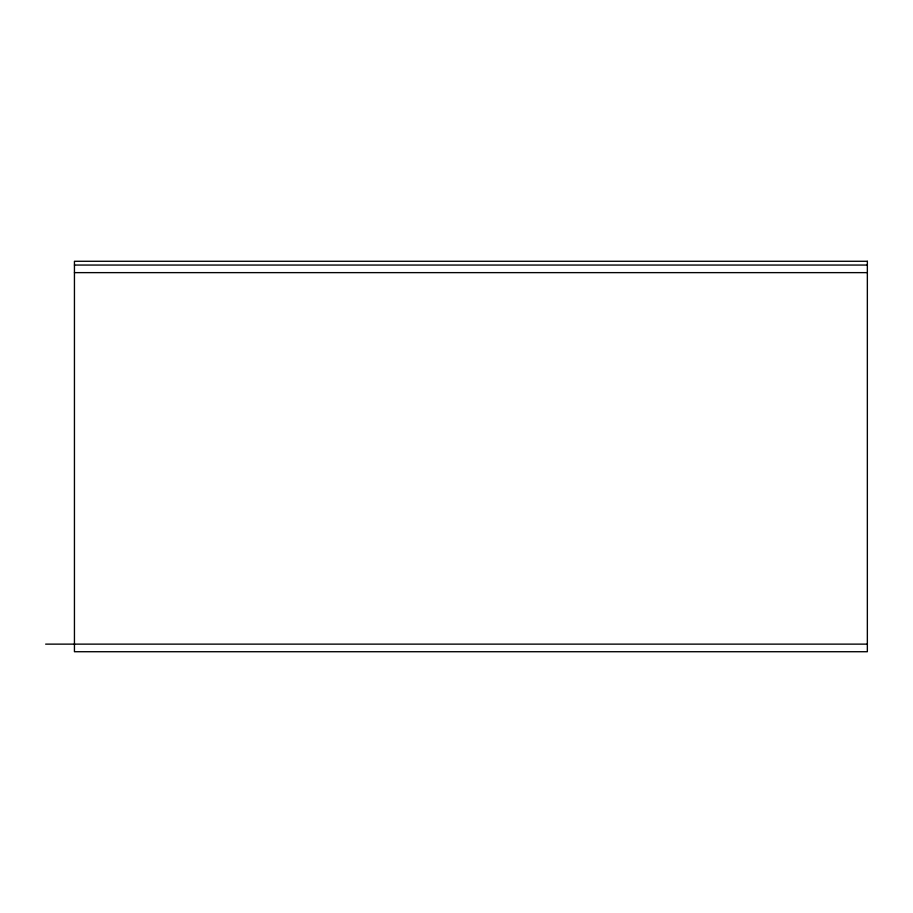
<?xml version="1.0" encoding="UTF-8"?>
<svg xmlns="http://www.w3.org/2000/svg" width="913" height="913" viewBox="0 0 913 913"><rect width="100%" height="100%" fill="white"/><g stroke="black" fill="none" stroke-linecap="round" stroke-linejoin="round"><path stroke-width="1.37" d="M74.444 265.055L867.35 265.055M74.444 272.633L867.35 272.633M45.65 644.133L867.35 644.133M867.35 261.278L74.444 261.278L74.444 651.722L867.35 651.722L867.35 261.278"/></g></svg>
